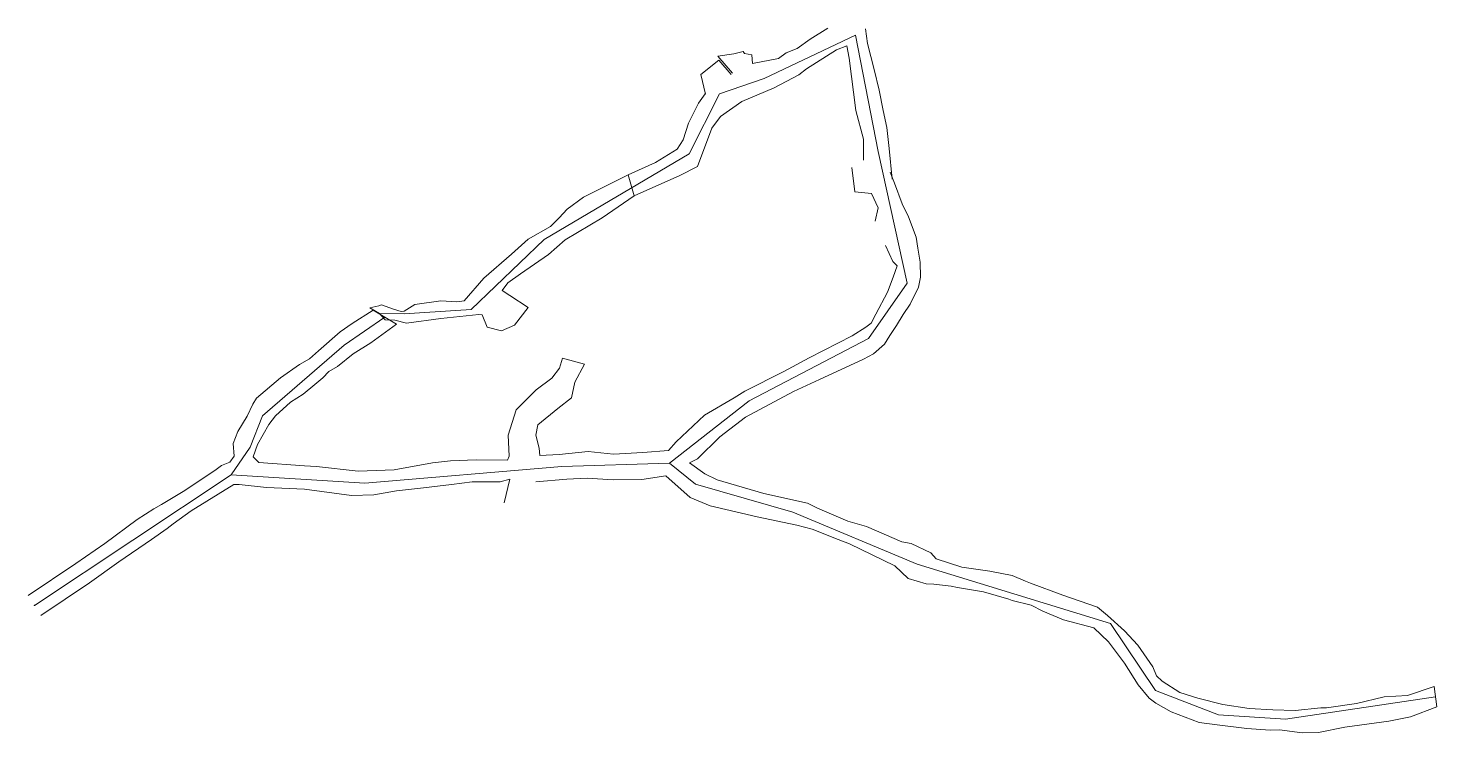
# Model space of a CAD drawing. Header units: millimetres. Extents: x 751709 to 751918, y 4175228 to 4175333.
import ezdxf

# ---------------------------------------------------------------- set-up
doc = ezdxf.new("R2010")
doc.units = ezdxf.units.MM
for name, color, linetype, lineweight in [('670', 98, 'Continuous', 13), ('GEOFENCE', 3, 'Continuous', 0), ('INIT_COORD', 5, 'Continuous', 0)]:
    doc.layers.add(name, color=color, linetype=linetype, lineweight=lineweight)

msp = doc.modelspace()

# ---------------------------------------------------------------- linework, layer by layer
at = {"layer": '670', "lineweight": 0}
for p, q in [((751827.8, 4175332.85, 666.85), (751825.17, 4175331.24, 667.02)), ((751833.68, 4175330.6, 667.07), (751833.37, 4175332.73, 667.12)), ((751825.17, 4175331.24, 667.02), (751823.24, 4175329.84, 666.73)), ((751829.07, 4175329.64, 666.9), (751830.61, 4175330.25, 666.98)), ((751830.61, 4175330.25, 666.98), (751830.93, 4175328.39, 666.78)), ((751834.65, 4175326.72, 666.62), (751833.68, 4175330.6, 667.07)), ((751811.6, 4175328.12, 667.4), (751808.95, 4175325.97, 668.31)), ((751813.84, 4175329.05, 667.4), (751811.49, 4175328.71, 667.4)), ((751811.49, 4175328.71, 667.4), (751813.66, 4175326.18, 667.4)), ((751813.45, 4175325.98, 667.4), (751811.6, 4175328.12, 667.4)), ((751815.22, 4175329.4, 667.4), (751813.84, 4175329.05, 667.4)), ((751815.43, 4175329.07, 667.4), (751815.22, 4175329.4, 667.4)), ((751816.51, 4175328.88, 667.4), (751815.43, 4175329.07, 667.4)), ((751816.63, 4175327.62, 667.4), (751816.51, 4175328.88, 667.4)), ((751820.46, 4175328.37, 667.38), (751816.63, 4175327.62, 667.4)), ((751821.58, 4175329.17, 667.29), (751820.46, 4175328.37, 667.38)), ((751823.24, 4175329.84, 666.73), (751821.58, 4175329.17, 667.29)), ((751824.61, 4175326.83, 666.82), (751829.07, 4175329.64, 666.9)), ((751830.93, 4175328.39, 666.78), (751831.94, 4175320.65, 665.11)), ((751808.95, 4175325.97, 668.31), (751809.65, 4175323.05, 667.76)), ((751819.81, 4175324.01, 667.42), (751823.5, 4175325.95, 667.27)), ((751823.5, 4175325.95, 667.27), (751824.61, 4175326.83, 666.82)), ((751835.4, 4175323.63, 665.53), (751834.65, 4175326.72, 666.62)), ((751815.01, 4175321.99, 667.37), (751819.81, 4175324.01, 667.42)), ((751808.62, 4175321.71, 667.71), (751807.11, 4175318.75, 667.9)), ((751809.58, 4175323.12, 667.67), (751808.62, 4175321.71, 667.71)), ((751811.87, 4175319.73, 667.96), (751815.01, 4175321.99, 667.37)), ((751835.99, 4175320.66, 664.94), (751835.4, 4175323.63, 665.53)), ((751810.59, 4175318.02, 667.59), (751811.87, 4175319.73, 667.96)), ((751831.94, 4175320.65, 665.11), (751833.07, 4175316.39, 664.48)), ((751836.53, 4175318.11, 664.43), (751835.99, 4175320.66, 664.94)), ((751807.11, 4175318.75, 667.9), (751806.31, 4175316.3, 667.9)), ((751808.44, 4175312.31, 667.9), (751810.59, 4175318.02, 667.59)), ((751836.9, 4175315.01, 665.2), (751836.53, 4175318.11, 664.43)), ((751806.31, 4175316.3, 667.9), (751805.42, 4175314.88, 667.62)), ((751833.07, 4175316.39, 664.48), (751833.09, 4175313.27, 664.11)), ((751805.42, 4175314.88, 667.62), (751802.21, 4175312.95, 667.57)), ((751837.31, 4175310.45, 663.67), (751836.9, 4175315.01, 665.2)), ((751802.21, 4175312.95, 667.57), (751798.17, 4175311.11, 667.74)), ((751805.82, 4175310.99, 667.68), (751808.44, 4175312.31, 667.9)), ((751831.34, 4175312.19, 663.23), (751831.81, 4175308.57, 663.23)), ((751837.67, 4175309.88, 663.67), (751837.03, 4175311.5, 663.67)), ((751798.17, 4175311.11, 667.74), (751791.56, 4175307.77, 667.95)), ((751798.17, 4175311.11, 667.74), (751799.07, 4175307.99, 667.47)), ((751799.07, 4175307.99, 667.47), (751805.82, 4175310.99, 667.68)), ((751838.79, 4175306.82, 663.64), (751837.67, 4175309.88, 663.67)), ((751791.56, 4175307.77, 667.95), (751789.12, 4175305.98, 667.9)), ((751794.31, 4175304.7, 667.93), (751799.07, 4175307.99, 667.47)), ((751831.81, 4175308.57, 663.23), (751834.26, 4175308.34, 663.23)), ((751834.26, 4175308.34, 663.23), (751835.24, 4175306.22, 663.27)), ((751789.12, 4175305.98, 667.9), (751787.95, 4175304.73, 667.95)), ((751835.24, 4175306.22, 663.27), (751834.79, 4175304.24, 663.06)), ((751839.77, 4175304.89, 663.95), (751838.79, 4175306.82, 663.64)), ((751840.9, 4175301.84, 663.4), (751839.77, 4175304.89, 663.95)), ((751786.62, 4175303.45, 667.7), (751783.34, 4175301.54, 667.49)), ((751787.95, 4175304.73, 667.95), (751786.62, 4175303.45, 667.7)), ((751788.81, 4175301.44, 667.79), (751794.31, 4175304.7, 667.93)), ((751783.34, 4175301.54, 667.49), (751780.87, 4175299.33, 667.54)), ((751786.37, 4175299.3, 667.98), (751788.81, 4175301.44, 667.79)), ((751841.14, 4175300.24, 663.4), (751840.9, 4175301.84, 663.4)), ((751780.87, 4175299.33, 667.54), (751776.75, 4175295.77, 668.24)), ((751782.18, 4175296.42, 667.85), (751786.37, 4175299.3, 667.98)), ((751836.36, 4175300.6, 663.03), (751837.41, 4175298.24, 663.24)), ((751841.48, 4175298.13, 663.4), (751841.14, 4175300.24, 663.4)), ((751837.41, 4175298.24, 663.24), (751838.05, 4175297.62, 663.16)), ((751838.05, 4175297.62, 663.16), (751837.47, 4175295.91, 663)), ((751841.53, 4175295.9, 663.21), (751841.48, 4175298.13, 663.4)), ((751776.75, 4175295.77, 668.24), (751773.85, 4175292.43, 667.53)), ((751779.48, 4175293.92, 667.4), (751780.3, 4175295.08, 667.53)), ((751780.3, 4175295.08, 667.53), (751782.18, 4175296.42, 667.85)), ((751837.47, 4175295.91, 663), (751836.64, 4175293.71, 662.99)), ((751840, 4175291.93, 663.06), (751841.21, 4175294.42, 663.14)), ((751841.21, 4175294.42, 663.14), (751841.53, 4175295.9, 663.21)), ((751770.39, 4175292.41, 668.08), (751766.52, 4175291.87, 668.02)), ((751772.77, 4175292.26, 667.47), (751770.39, 4175292.41, 668.08)), ((751773.85, 4175292.43, 667.53), (751772.77, 4175292.26, 667.47)), ((751780.6, 4175293.21, 667.68), (751779.48, 4175293.92, 667.4)), ((751783.33, 4175291.42, 667.34), (751780.6, 4175293.21, 667.68)), ((751836.64, 4175293.71, 662.99), (751834.92, 4175290.45, 662.86)), ((751760.32, 4175291.03, 671.55), (751757.21, 4175289.04, 671.67)), ((751761.18, 4175291.69, 672.29), (751759.83, 4175291.35, 673.37)), ((751759.83, 4175291.35, 673.37), (751761.27, 4175290.53, 671.67)), ((751763.79, 4175288.95, 672.5), (751760.32, 4175291.03, 671.55)), ((751761.59, 4175291.81, 671.81), (751761.18, 4175291.69, 672.29)), ((751761.27, 4175290.53, 671.67), (751762.14, 4175289.58, 670.87)), ((751763.34, 4175291.18, 670.32), (751761.59, 4175291.81, 671.81)), ((751764.5, 4175290.84, 669.26), (751763.34, 4175291.18, 670.32)), ((751764.94, 4175290.86, 668.26), (751764.5, 4175290.84, 669.26)), ((751766.52, 4175291.87, 668.02), (751764.94, 4175290.86, 668.26)), ((751770.39, 4175289.77, 667.82), (751776, 4175290.39, 667.5)), ((751776, 4175290.39, 667.5), (751776.51, 4175290.34, 667.49)), ((751776.51, 4175290.34, 667.49), (751777.24, 4175288.52, 667.82)), ((751781.32, 4175288.79, 667.92), (751783.33, 4175291.42, 667.34)), ((751834.92, 4175290.45, 662.86), (751834.2, 4175289.12, 662.83)), ((751837.97, 4175288.77, 662.91), (751838.95, 4175290.4, 662.92)), ((751838.95, 4175290.4, 662.92), (751840, 4175291.93, 663.06)), ((751757.21, 4175289.04, 671.67), (751755.42, 4175287.8, 671.13)), ((751759.99, 4175286.19, 671.76), (751763.79, 4175288.95, 672.5)), ((751762.14, 4175289.58, 670.87), (751763.56, 4175289.56, 669.82)), ((751763.56, 4175289.56, 669.82), (751765.29, 4175289.11, 668.33)), ((751765.29, 4175289.11, 668.33), (751770.39, 4175289.77, 667.82)), ((751777.24, 4175288.52, 667.82), (751779.36, 4175287.94, 668.19)), ((751779.36, 4175287.94, 668.19), (751781.32, 4175288.79, 667.92)), ((751833.43, 4175288.52, 662.64), (751831.37, 4175287.23, 662.12)), ((751834.2, 4175289.12, 662.83), (751833.43, 4175288.52, 662.64)), ((751837, 4175287.25, 662.88), (751837.97, 4175288.77, 662.91)), ((751755.42, 4175287.8, 671.13), (751752.21, 4175285, 670.81)), ((751757.38, 4175284.55, 671.27), (751759.99, 4175286.19, 671.76)), ((751831.37, 4175287.23, 662.12), (751825.02, 4175283.96, 662.12)), ((751836.17, 4175285.98, 662.78), (751837, 4175287.25, 662.88)), ((751752.21, 4175285, 670.81), (751750.9, 4175283.82, 670.7)), ((751755.03, 4175282.68, 671.76), (751757.38, 4175284.55, 671.27)), ((751825.02, 4175283.96, 662.12), (751821.26, 4175281.92, 662.12)), ((751833.06, 4175283.78, 662.12), (751834.56, 4175284.53, 662.12)), ((751834.56, 4175284.53, 662.12), (751836.17, 4175285.98, 662.78)), ((751749.41, 4175282.98, 671.25), (751746.58, 4175280.98, 670.9)), ((751750.9, 4175283.82, 670.7), (751749.41, 4175282.98, 671.25)), ((751752.88, 4175281, 671.42), (751753.77, 4175281.95, 671.48)), ((751753.77, 4175281.95, 671.48), (751755.03, 4175282.68, 671.76)), ((751787.97, 4175282.42, 662.68), (751786.85, 4175280.96, 662.58)), ((751788.41, 4175283.91, 663.07), (751787.97, 4175282.42, 662.68)), ((751791.67, 4175283.02, 662.7), (751788.41, 4175283.91, 663.07)), ((751790.26, 4175280.36, 662.42), (751791.67, 4175283.02, 662.7)), ((751821.26, 4175281.92, 662.12), (751815.46, 4175278.99, 662.12)), ((751826.55, 4175280.72, 662.12), (751833.06, 4175283.78, 662.12)), ((751746.58, 4175280.98, 670.9), (751743.04, 4175277.96, 670.81)), ((751749.96, 4175278.58, 670.98), (751751.66, 4175280, 671.22)), ((751751.66, 4175280, 671.22), (751752.88, 4175281, 671.42)), ((751786.85, 4175280.96, 662.58), (751784.5, 4175279.19, 662.75)), ((751789.76, 4175278, 662.75), (751790.26, 4175280.36, 662.42)), ((751822.68, 4175278.98, 662.12), (751826.55, 4175280.72, 662.12)), ((751743.04, 4175277.96, 670.81), (751742.48, 4175277.07, 670.81)), ((751748.09, 4175277.38, 670.85), (751749.96, 4175278.58, 670.98)), ((751784.5, 4175279.19, 662.75), (751781.57, 4175276.25, 662.68)), ((751787.74, 4175276.43, 662.75), (751789.76, 4175278, 662.75)), ((751813.9, 4175278.02, 662.18), (751809.51, 4175275.43, 661.96)), ((751815.46, 4175278.99, 662.12), (751813.9, 4175278.02, 662.18)), ((751815.57, 4175275.15, 662.18), (751822.68, 4175278.98, 662.12)), ((751742.48, 4175277.07, 670.81), (751741.62, 4175275.28, 670.67)), ((751745.84, 4175275.36, 670.81), (751748.09, 4175277.38, 670.85)), ((751781.57, 4175276.25, 662.68), (751780.34, 4175272.5, 662.97)), ((751784.76, 4175274.03, 662.68), (751787.74, 4175276.43, 662.75)), ((751741.62, 4175275.28, 670.67), (751740.27, 4175273.04, 670.7)), ((751743.16, 4175271.11, 670.89), (751744.88, 4175274.08, 670.68)), ((751744.88, 4175274.08, 670.68), (751745.84, 4175275.36, 670.81)), ((751784.45, 4175272.49, 662.97), (751784.76, 4175274.03, 662.68)), ((751809.51, 4175275.43, 661.96), (751805.3, 4175271.49, 662.12)), ((751811.75, 4175272.24, 661.96), (751815.57, 4175275.15, 662.18)), ((751740.27, 4175273.04, 670.7), (751739.57, 4175271.23, 670.69)), ((751780.34, 4175272.5, 662.97), (751780.53, 4175269.35, 662.97)), ((751784.94, 4175270.57, 662.97), (751784.45, 4175272.49, 662.97)), ((751805.3, 4175271.49, 662.12), (751804.13, 4175270.22, 662.26)), ((751808.44, 4175268.99, 662.12), (751811.75, 4175272.24, 661.96)), ((751739.71, 4175269.38, 670.8), (751739.05, 4175268.49, 670.69)), ((751739.57, 4175271.23, 670.69), (751739.71, 4175269.38, 670.8)), ((751742.51, 4175269.25, 670.65), (751743.16, 4175271.11, 670.89)), ((751780.53, 4175269.35, 662.97), (751780.26, 4175268.76, 663.07)), ((751785.07, 4175269.48, 662.61), (751784.94, 4175270.57, 662.97)), ((751787.94, 4175269.63, 662.65), (751785.07, 4175269.48, 662.61)), ((751792.25, 4175270.04, 662.65), (751787.94, 4175269.63, 662.65)), ((751795.98, 4175269.68, 662.61), (751792.25, 4175270.04, 662.65)), ((751800.36, 4175269.89, 662.68), (751795.98, 4175269.68, 662.61)), ((751804.13, 4175270.22, 662.26), (751800.36, 4175269.89, 662.68)), ((751736.85, 4175267.25, 670.53), (751732.16, 4175264.15, 670.43)), ((751737.84, 4175268, 670.64), (751736.85, 4175267.25, 670.53)), ((751739.05, 4175268.49, 670.69), (751737.84, 4175268, 670.64)), ((751743.37, 4175268.45, 670.63), (751742.51, 4175269.25, 670.65)), ((751750.15, 4175267.94, 669.5), (751743.37, 4175268.45, 670.63)), ((751751.92, 4175267.82, 669.55), (751750.15, 4175267.94, 669.5)), ((751758.09, 4175267.13, 668.52), (751751.92, 4175267.82, 669.55)), ((751763.43, 4175267.35, 667.23), (751758.09, 4175267.13, 668.52)), ((751769.16, 4175268.38, 666), (751763.43, 4175267.35, 667.23)), ((751771.81, 4175268.7, 666.06), (751769.16, 4175268.38, 666)), ((751775.63, 4175268.81, 665.1), (751771.81, 4175268.7, 666.06)), ((751780.26, 4175268.76, 663.07), (751775.63, 4175268.81, 665.1)), ((751807.26, 4175268.37, 662.34), (751808.44, 4175268.99, 662.12)), ((751809.55, 4175266.73, 662.47), (751807.26, 4175268.37, 662.34)), ((751733.35, 4175261.26, 670.57), (751739.65, 4175265.16, 670.53)), ((751739.65, 4175265.16, 670.53), (751740.47, 4175265.15, 670.5)), ((751740.47, 4175265.15, 670.5), (751744.5, 4175264.71, 670.4)), ((751767.78, 4175264.67, 666.3), (751771.97, 4175265.16, 666.07)), ((751771.97, 4175265.16, 666.07), (751775.02, 4175265.57, 665.16)), ((751775.02, 4175265.57, 665.16), (751779.19, 4175265.55, 663.86)), ((751779.19, 4175265.55, 663.86), (751780.62, 4175265.98, 663.08)), ((751780.62, 4175265.98, 663.08), (751779.76, 4175262.45, 661.9)), ((751784.49, 4175265.58, 662.43), (751789.07, 4175265.98, 662.65)), ((751789.07, 4175265.98, 662.65), (751792.1, 4175266.1, 662.51)), ((751792.1, 4175266.1, 662.51), (751795.95, 4175265.84, 662.6)), ((751795.95, 4175265.84, 662.6), (751800.17, 4175265.9, 662.68)), ((751800.17, 4175265.9, 662.68), (751803.73, 4175266.44, 662.34)), ((751803.73, 4175266.44, 662.34), (751807.38, 4175263.22, 662.69)), ((751811.39, 4175265.84, 662.49), (751809.55, 4175266.73, 662.47)), ((751818.27, 4175263.84, 662.75), (751811.39, 4175265.84, 662.49)), ((751732.16, 4175264.15, 670.43), (751728.94, 4175262.18, 670.36)), ((751744.5, 4175264.71, 670.4), (751750.14, 4175264.49, 669.59)), ((751750.14, 4175264.49, 669.59), (751757.13, 4175263.55, 668.39)), ((751757.13, 4175263.55, 668.39), (751760.44, 4175263.63, 667.85)), ((751760.44, 4175263.63, 667.85), (751763.8, 4175264.22, 667.09)), ((751763.8, 4175264.22, 667.09), (751767.78, 4175264.67, 666.3)), ((751807.38, 4175263.22, 662.69), (751810.34, 4175262, 662.72)), ((751824.78, 4175262.42, 662.82), (751818.27, 4175263.84, 662.75)), ((751727.8, 4175261.55, 670.27), (751725.31, 4175259.98, 670.41)), ((751728.94, 4175262.18, 670.36), (751727.8, 4175261.55, 670.27)), ((751728.94, 4175262.18, 670.36), (751727.8, 4175261.55, 670.27)), ((751730.69, 4175259.33, 670.36), (751733.35, 4175261.26, 670.57)), ((751810.34, 4175262, 662.72), (751817.31, 4175260.39, 662.67)), ((751826.25, 4175261.67, 663.13), (751824.78, 4175262.42, 662.82)), ((751830.76, 4175259.73, 663.3), (751826.25, 4175261.67, 663.13)), ((751725.31, 4175259.98, 670.41), (751720.53, 4175256.44, 670.27)), ((751729.8, 4175258.66, 670.27), (751730.69, 4175259.33, 670.36)), ((751817.31, 4175260.39, 662.67), (751823.18, 4175259.13, 662.82)), ((751823.18, 4175259.13, 662.82), (751825.47, 4175258.56, 663.22)), ((751833.54, 4175258.96, 663.54), (751830.76, 4175259.73, 663.3)), ((751838.78, 4175256.65, 663.48), (751833.54, 4175258.96, 663.54)), ((751722.59, 4175253.71, 670.27), (751727.46, 4175257.02, 670.41)), ((751727.46, 4175257.02, 670.41), (751729.8, 4175258.66, 670.27)), ((751825.47, 4175258.56, 663.22), (751829.32, 4175257, 663.3)), ((751829.32, 4175257, 663.3), (751831, 4175256.39, 663.55)), ((751720.53, 4175256.44, 670.27), (751716.21, 4175253.43, 670.33)), ((751831, 4175256.39, 663.55), (751837.7, 4175253.11, 663.48)), ((751840.17, 4175256.44, 663.5), (751838.78, 4175256.65, 663.48)), ((751843.06, 4175255.02, 663.47), (751840.17, 4175256.44, 663.5)), ((751843.83, 4175254.16, 663.49), (751843.06, 4175255.02, 663.47)), ((751716.21, 4175253.43, 670.33), (751709.16, 4175248.72, 670.2)), ((751718.26, 4175250.6, 670.33), (751722.59, 4175253.71, 670.27)), ((751837.7, 4175253.11, 663.48), (751839.7, 4175251.24, 663.73)), ((751847.64, 4175252.91, 664.24), (751843.83, 4175254.16, 663.49)), ((751851.81, 4175252.32, 663.62), (751847.64, 4175252.91, 664.24)), ((751711.03, 4175245.75, 670.2), (751718.26, 4175250.6, 670.33)), ((751839.7, 4175251.24, 663.73), (751842.35, 4175250.45, 663.71)), ((751855.15, 4175251.65, 663.61), (751851.81, 4175252.32, 663.62)), ((751857.13, 4175250.83, 663.51), (751855.15, 4175251.65, 663.61)), ((751857.84, 4175250.55, 663.56), (751857.13, 4175250.83, 663.51)), ((751862.64, 4175248.75, 663.21), (751857.84, 4175250.55, 663.56)), ((751842.35, 4175250.45, 663.71), (751843.49, 4175250.41, 663.87)), ((751843.49, 4175250.41, 663.87), (751846.1, 4175250.08, 663.63)), ((751846.1, 4175250.08, 663.63), (751847, 4175249.88, 663.87)), ((751847, 4175249.88, 663.87), (751850.87, 4175249.26, 663.4)), ((751850.87, 4175249.26, 663.4), (751854.62, 4175248.14, 663.59)), ((751867.79, 4175246.99, 663.13), (751862.64, 4175248.75, 663.21)), ((751854.62, 4175248.14, 663.59), (751855.11, 4175247.97, 663.51)), ((751855.11, 4175247.97, 663.51), (751857.95, 4175247.27, 663.51)), ((751857.95, 4175247.27, 663.51), (751859.7, 4175246.38, 663.39)), ((751859.7, 4175246.38, 663.39), (751862.75, 4175245.11, 663.36)), ((751869.29, 4175245.72, 663.29), (751867.79, 4175246.99, 663.13)), ((751862.75, 4175245.11, 663.36), (751867.23, 4175243.91, 663.04)), ((751871.81, 4175243.45, 663.02), (751869.29, 4175245.72, 663.29)), ((751867.23, 4175243.91, 663.04), (751869.4, 4175241.83, 662.94)), ((751873.78, 4175241.33, 663.04), (751871.81, 4175243.45, 663.02)), ((751869.4, 4175241.83, 662.94), (751871.78, 4175238.66, 662.98)), ((751875.98, 4175238.13, 663.1), (751873.78, 4175241.33, 663.04)), ((751871.78, 4175238.66, 662.98), (751873.8, 4175235.47, 662.95)), ((751876.56, 4175236.78, 662.86), (751875.98, 4175238.13, 663.1)), ((751877.37, 4175235.98, 662.94), (751876.56, 4175236.78, 662.86)), ((751879.98, 4175234.34, 663.09), (751877.37, 4175235.98, 662.94)), ((751873.8, 4175235.47, 662.95), (751875.43, 4175233.49, 662.84)), ((751882.67, 4175233.5, 663.05), (751879.98, 4175234.34, 663.09)), ((751913.76, 4175233.85, 662.9), (751910.32, 4175233.7, 662.9)), ((751917.75, 4175235.22, 663.02), (751913.76, 4175233.85, 662.9)), ((751918.13, 4175232.18, 663.43), (751917.75, 4175235.22, 663.02)), ((751875.43, 4175233.49, 662.84), (751876.45, 4175232.72, 663.09)), ((751876.45, 4175232.72, 663.09), (751878.71, 4175231.45, 663.14)), ((751886.39, 4175232.55, 663.06), (751882.67, 4175233.5, 663.05)), ((751890.28, 4175231.93, 662.97), (751886.39, 4175232.55, 663.06)), ((751893.82, 4175231.76, 662.81), (751890.28, 4175231.93, 662.97)), ((751897.09, 4175231.66, 662.73), (751893.82, 4175231.76, 662.81)), ((751900.92, 4175232.04, 662.9), (751897.09, 4175231.66, 662.73)), ((751901.76, 4175232.06, 662.75), (751900.92, 4175232.04, 662.9)), ((751906.21, 4175232.67, 662.74), (751901.76, 4175232.06, 662.75)), ((751910.32, 4175233.7, 662.9), (751906.21, 4175232.67, 662.74)), ((751914.21, 4175230.69, 662.9), (751918.13, 4175232.18, 663.43)), ((751878.71, 4175231.45, 663.14), (751882.87, 4175229.88, 663.52)), ((751882.87, 4175229.88, 663.52), (751885.55, 4175229.52, 663.05)), ((751904.49, 4175229.17, 663.24), (751911.01, 4175230.09, 662.9)), ((751911.01, 4175230.09, 662.9), (751914.21, 4175230.69, 662.9)), ((751885.55, 4175229.52, 663.05), (751889.96, 4175229, 662.96)), ((751889.96, 4175229, 662.96), (751893.4, 4175228.75, 662.93)), ((751893.4, 4175228.75, 662.93), (751894.8, 4175228.76, 662.76)), ((751894.8, 4175228.76, 662.76), (751898.15, 4175228.34, 662.86)), ((751898.15, 4175228.34, 662.86), (751900.57, 4175228.38, 662.96)), ((751900.57, 4175228.38, 662.96), (751904.49, 4175229.17, 663.24))]:
    msp.add_line(p, q, dxfattribs=at)
at = {"layer": 'GEOFENCE'}
for p, q in [((751831.87, 4175331.83, 667.4), (751818.32, 4175325.38, 667.33)), ((751835.26, 4175314.54, 663.7), (751831.87, 4175331.83, 667.4)), ((751818.32, 4175325.38, 667.33), (751811.7, 4175323.12, 667.42)), ((751811.7, 4175323.12, 667.42), (751807.23, 4175314.19, 667.74)), ((751807.23, 4175314.19, 667.74), (751785.68, 4175301.5, 667.91)), ((751839.54, 4175295.01, 663.09), (751835.26, 4175314.54, 663.7)), ((751785.68, 4175301.5, 667.91), (751774.88, 4175291.1, 667.5)), ((751833.84, 4175286.8, 662.72), (751839.54, 4175295.01, 663.09)), ((751764.93, 4175290.49, 668.22), (751761.27, 4175290.53, 671.67)), ((751774.88, 4175291.1, 667.5), (751764.93, 4175290.49, 668.22)), ((751756.01, 4175285.83, 671.19), (751762.05, 4175289.99, 672.03)), ((751816.1, 4175277.59, 662.15), (751833.84, 4175286.8, 662.72)), ((751744.68, 4175276.01, 670.84), (751756.01, 4175285.83, 671.19)), ((751743.92, 4175275.36, 670.82), (751744.68, 4175276.01, 670.84)), ((751804.28, 4175268.34, 662.31), (751816.1, 4175277.59, 662.15)), ((751742.07, 4175270.71, 670.84), (751743.92, 4175275.36, 670.82)), ((751739.25, 4175266.6, 670.51), (751742.07, 4175270.71, 670.84)), ((751759.08, 4175265.35, 668.21), (751788.3, 4175267.83, 661.88)), ((751788.3, 4175267.83, 661.88), (751804.28, 4175268.34, 662.31)), ((751804.28, 4175268.34, 662.31), (751808.17, 4175265.21, 662.56)), ((751710.09, 4175247.23, 670.2), (751739.25, 4175266.6, 670.51)), ((751739.25, 4175266.6, 670.51), (751759.08, 4175265.35, 668.21)), ((751808.17, 4175265.21, 662.56), (751822.57, 4175261.04, 663.06)), ((751822.57, 4175261.04, 663.06), (751841.03, 4175253.35, 663.57)), ((751841.03, 4175253.35, 663.57), (751869.71, 4175244.57, 663.09)), ((751869.71, 4175244.57, 663.09), (751876.41, 4175234.62, 662.86)), ((751876.41, 4175234.62, 662.86), (751885.73, 4175231, 663.22)), ((751895.7, 4175230.34, 662.95), (751917.94, 4175233.7, 663.23)), ((751885.73, 4175231, 663.22), (751895.7, 4175230.34, 662.95))]:
    msp.add_line(p, q, dxfattribs=at)
at = {"layer": 'INIT_COORD'}
msp.add_point((751710.09, 4175247.23, 670.2), dxfattribs=at)

doc.saveas('drawing.dxf')
